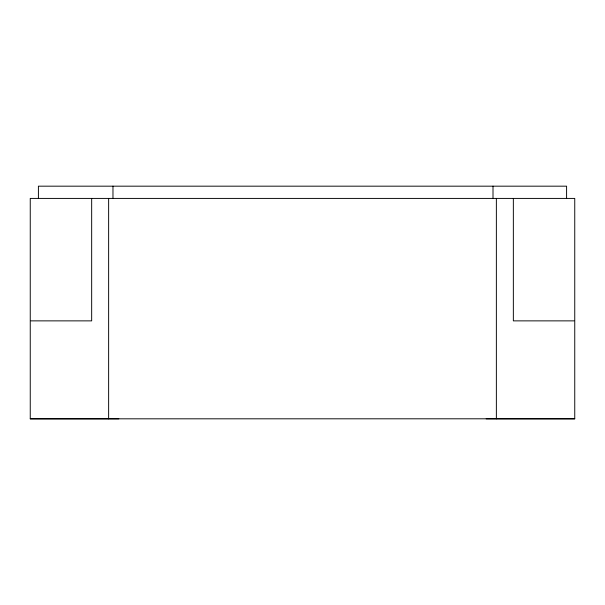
<?xml version="1.0" encoding="UTF-8"?>
<svg xmlns="http://www.w3.org/2000/svg" width="605" height="605" viewBox="0 0 605 605"><rect width="100%" height="100%" fill="white"/><g stroke="black" fill="none" stroke-linecap="round" stroke-linejoin="round"><path stroke-width="0.91" d="M486.178 418.826L574.75 418.826L574.75 198.417L30.25 198.417L30.25 418.826L574.75 418.796M30.968 320.869L91.665 320.869L91.665 198.417M574.032 320.869L513.35 320.869L513.35 198.417M30.25 418.826L118.822 418.826M566.59 198.417L566.59 186.174L38.41 186.174L38.41 198.417M496.365 198.417L496.365 418.796M493.007 186.174L493.007 198.417M112.969 186.174L112.969 198.417M108.635 198.417L108.635 418.826"/></g></svg>
